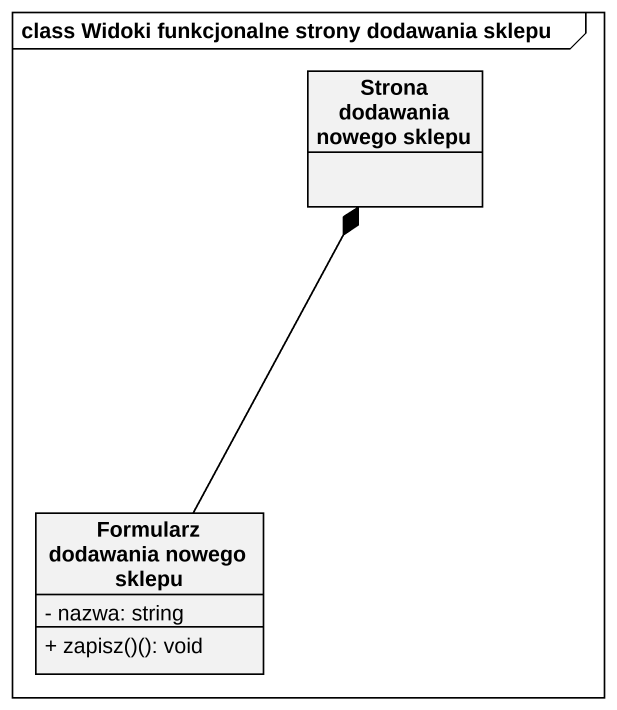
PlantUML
@startuml
mainframe class Widoki funkcjonalne strony dodawania sklepu
hide circle
hide empty members
skinparam classAttributeIconSize 0
class "Strona dodawania nowego sklepu" as Strona_dodawania_nowego
class "Formularz dodawania nowego sklepu" as Formularz_dodawania_nowego {
  - nazwa: string
  + zapisz()(): void
}
Formularz_dodawania_nowego -up-* Strona_dodawania_nowego
@enduml
